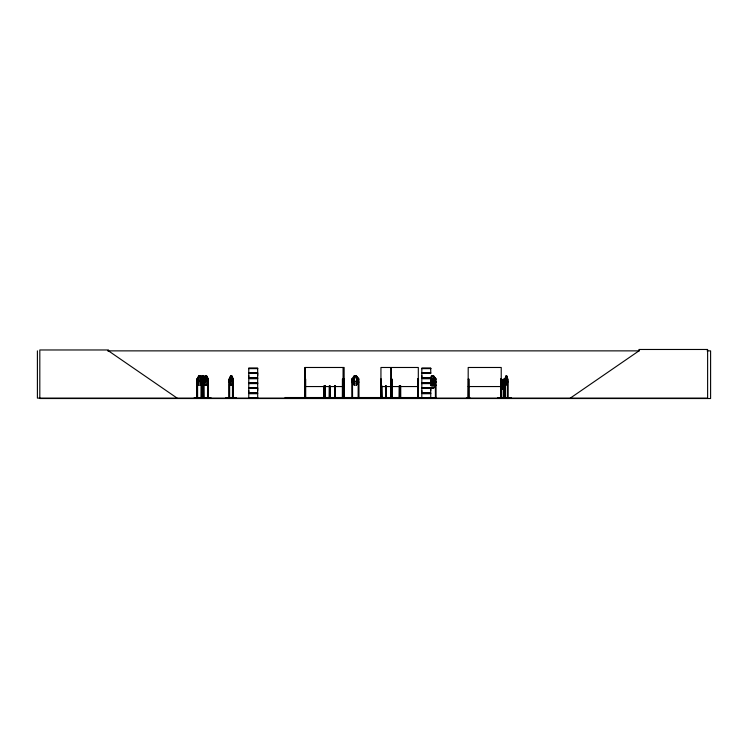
<?xml version="1.0" encoding="UTF-8"?>
<svg xmlns="http://www.w3.org/2000/svg" width="748" height="748" viewBox="0 0 748 748"><rect width="100%" height="100%" fill="white"/><g stroke="black" fill="none" stroke-linecap="round" stroke-linejoin="round"><path stroke-width="1.12" d="M248.766 392.831L248.766 388.446L257.686 388.446L257.677 392.831L248.766 392.831L248.775 390.643M248.766 377.834L248.766 373.458L257.686 373.458L257.677 377.834L248.766 377.834L248.775 375.646M257.677 390.643L257.677 388.446M257.677 375.646L257.677 373.458M421.816 392.831L421.816 388.446L430.736 388.446L430.726 392.831L421.816 392.831L421.825 390.643M430.736 377.834L421.816 377.834L421.825 375.646M430.726 390.643L430.726 388.446M197.65 378.909L196.93 379.068M203.793 378.965L203.877 398.095M352.532 378.956L351.841 379.068L351.841 398.123L351.766 397.431M358.236 379.03L358.124 398.123M395.757 398.114L404.07 397.768L395.823 398.029M395.823 397.768L404.07 397.768M377.581 397.758L394.411 397.768M248.682 383.041L257.695 383.172M248.747 398.114L257.695 397.945L257.677 393.71L248.766 393.71L248.766 397.936M501.375 383.079L501.833 380.106L502.843 380.031L503.778 383.051L502.843 389.1L501.824 389.1L500.917 386.052L500.889 383.051L501.899 380.031L500.917 383.079M231.02 376.487L230.608 380.395L231.441 381.564L231.871 379.068L230.954 376.487M497.869 398.114L511.174 398.076M498 398.067L511.136 398.123M199.267 376.487L198.753 379.068L199.267 381.564L200.333 380.395M203.503 385.005L205.092 382.032L205.092 379.04L205.616 376.459L206.139 376.459L206.682 379.04L206.139 381.536L205.092 380.367M302.061 398.067L308.307 397.73L302.061 398.029M302.061 397.768L308.279 397.74M232.46 398.123L232.497 379.068L231.871 376.094L230.543 376.094L229.973 381.33L230.823 383.126L231.665 383.126L232.497 381.33M226.102 398.067L236.059 398.076L226.083 398.076M226.111 397.768L236.031 397.768M201.904 398.123L201.848 379.068L200.277 376.094L198.688 376.094L197.949 379.068L197.949 381.33L199.015 383.126L200.071 383.126L201.119 381.33L201.923 376.094L203.568 376.094M201.128 381.33L202.184 383.126L203.25 383.126L204.298 381.33L205.092 376.066M211.058 398.086L194.302 398.029L210.824 398.001M504.947 398.123L504.844 379.04L505.854 376.01L506.807 376.01L507.705 379.068L507.677 398.123L507.64 397.431M502.768 389.1L503.778 386.08M331.224 398.029L321.275 398.076M466.341 398.067L469.978 397.74M430.549 378.077L431.334 376.094L433.681 376.094L436.028 379.068L436.084 398.123M430.549 381.097L431.334 379.114L433.681 379.114L436.028 382.088L433.718 385.08L431.297 385.08M381.948 398.076L381.966 397.431M382.247 397.768L382.06 385.949M428.866 398.067L428.931 397.431M230.59 376.01L229.281 379.068L229.29 398.123M230.608 376.094L229.234 379.04M230.524 385.08L231.889 385.08L233.133 382.032L233.18 379.04L231.889 376.01L230.524 376.01M231.889 385.08L233.067 382.032M203.512 380.395L202.97 381.564L201.923 380.395M197.612 397.431L196.883 397.431L196.883 398.123L197.042 379.04L198.716 376.01L200.361 376.01L201.969 379.04L201.913 382.06L200.296 385.08L198.659 385.08L197.042 382.06L198.744 385.005M197.154 379.068L198.744 376.094M203.587 385.08L201.895 385.08L200.277 382.06L200.333 379.04L201.951 376.01M201.951 385.08C199.725 382.471 199.651 378.666 201.979 376.094M200.277 385.005L201.969 382.06M205.064 375.982L203.391 379.012L203.456 398.095L203.606 397.403M203.531 385.08L205.204 382.06L205.204 379.04L203.531 376.01M206.644 385.052L208.262 382.004L208.318 379.012L206.644 375.982M356.497 380.395L355.702 381.564L354.926 381.564L354.159 380.395L354.926 376.487L355.702 376.487L356.497 379.068M421.797 397.955L421.816 393.71L430.736 393.71L430.736 397.936L421.788 398.114M358.984 397.768L358.918 379.04L356.534 376.01L354.113 376.01L351.728 379.04L351.728 382.06L354.113 385.08L356.534 385.08L358.918 382.06M433.681 385.005L436.028 382.032L433.718 379.04L432.886 376.487L432.101 376.487L431.344 379.068L431.344 380.395L432.101 381.564L432.886 381.564L433.681 379.068L431.297 379.04M436.103 385.089L433.718 388.109L431.297 388.109M570.294 398.123L638.96 350.868L638.96 349.475L707.617 349.475L707.617 398.123L37.4 398.123L37.4 350.868M304.745 398.076L304.866 397.431M207.86 379.03L207.71 398.095M352.467 379.03L352.56 398.123M107.6 350.868L639.316 350.868M707.094 350.868L710.6 350.868L710.6 398.525L39.812 398.525L39.812 349.971L108.479 349.971L108.479 350.868L177.136 398.123M248.766 368.175L257.695 368.175M421.807 368.175L430.745 368.175M248.766 368.353L257.695 368.353L257.677 372.579L248.766 372.579L248.766 368.353M248.775 368.614L257.677 368.614M421.825 368.614L430.726 368.614M248.71 372.878L257.751 372.878M421.75 372.878L430.792 372.878M248.71 373.149L257.751 373.149M421.75 373.149L430.792 373.149M430.736 373.458L421.816 373.458L421.816 377.834M201.895 376.01L203.587 376.01M205.008 375.982L206.7 375.982M431.297 376.01L433.718 376.01L436.103 379.04L435.317 378.815L435.439 398.123M356.497 376.094L354.15 376.094L352.981 379.068L352.981 381.33L354.552 383.126L356.113 383.126L357.656 381.33L357.656 379.068L356.497 376.094L358.844 379.068L358.152 379.068M506.789 376.094L505.798 376.094L505.33 379.068L505.33 381.33L505.957 383.126L506.564 383.126L507.172 381.33L506.714 376.094L507.742 382.06L506.733 385.08L505.779 385.08L504.947 382.032M199.211 376.487L199.791 376.487L200.333 379.04M248.71 378.142L257.751 378.142M421.75 378.142L430.792 378.142M248.71 378.413L257.751 378.413M421.75 378.413L430.792 378.413M430.736 378.722L421.816 378.722L421.816 382.939L430.726 382.826L421.732 383.06L430.745 383.126M203.895 378.769L203.278 379.04M229.655 378.797L229.627 398.123L229.664 397.431L229.019 397.431M507.359 378.797L507.406 398.123M197.042 379.04L197.117 398.123M207.579 379.04L208.318 379.012L208.178 398.095M229.664 379.03L229.084 379.068L229.056 398.123M380.975 379.04L381.05 398.123M504.844 379.04L505.237 398.123M201.231 379.068L201.969 379.04L202.437 376.487L203.026 376.487L203.503 382.004L205.092 384.977M232.506 379.068L233.18 379.04L231.824 376.01M304.941 379.068L305.661 379.068L305.661 398.123M343.07 379.068L342.425 379.068L342.35 398.123M344.136 379.068L343.594 379.068L343.556 398.086M391.354 379.068L391.98 379.068L391.952 398.123L392.036 397.431M417.636 379.068L418.487 379.068L418.403 398.123M468.201 379.068L468.884 379.068L468.949 398.123M500.664 379.068L501.712 379.068L501.712 381.302M507.359 379.068L507.929 379.068L507.929 398.123L507.387 397.431M502.516 380.498L502.142 380.498C500.823 386.772 503.778 386.763 502.45 380.498M203.503 382.004L205.064 385.052M208.206 382.004L206.7 385.052L205.008 385.052M229.234 382.06L229.43 379.068M257.677 382.826L248.775 382.826L248.775 378.722L257.686 378.722L257.686 382.939L248.766 382.939M248.766 383.331L257.695 383.322L257.677 387.567L248.766 387.567L248.766 383.35M430.745 383.331L421.807 383.331L421.825 387.567L430.736 387.567M248.775 383.602L257.677 383.602M421.825 383.602L430.726 383.602M500.992 386.052L500.954 383.051M304.941 386.548L343.07 386.548M380.947 386.548L418.328 386.548M468.201 386.548L501.225 386.548M248.71 387.875L257.751 387.875M421.75 387.875L430.792 387.875M431.334 388.034L433.681 388.034M248.71 388.147L257.751 388.147M421.75 388.147L430.792 388.147M248.71 393.13L257.751 393.13M421.75 393.13L430.792 393.13M248.71 393.401L257.751 393.401M421.75 393.401L430.792 393.401M203.222 397.403L203.952 397.403L203.952 398.095M207.523 397.403L208.253 397.403M201.184 397.431L201.913 397.431M232.441 397.431L233.124 397.431M436.084 397.431L435.289 397.431L435.289 398.123M468.136 397.431L468.949 397.431M503.656 397.431L504.255 397.431M504.9 397.431L505.48 398.123L505.433 383.546M341.013 397.758L347.184 398.067M347.614 397.73L350.588 398.123M358.124 397.627L352.252 398.123L352.411 397.431M415.944 397.758L421.068 398.076M429.726 397.627L435.289 397.627M194.302 397.768L204.438 398.123M248.775 397.814L257.677 397.814M321.247 397.758L331.224 397.768M421.825 397.814L430.726 397.814M498 397.768L511.155 397.768M333.552 398.076L337.385 398.076M343.182 398.067L343.145 397.431M417.814 398.076L417.861 379.068M500.851 398.067L500.87 397.431M430.68 384.958L431.727 386.155L433.298 386.155L434.84 384.36L434.84 382.088L433.681 379.114M430.689 382.032L431.727 383.126L433.298 383.126L434.84 381.33L434.84 379.068L433.681 376.094M204.298 381.302L205.363 383.098L206.42 383.098L207.467 381.302L206.682 376.066L208.206 379.04M229.281 382.032L230.59 385.08M501.375 385.342L501.992 387.146L502.609 387.146L503.217 385.342L502.759 380.106M203.503 376.094L204.298 379.068M200.333 376.094L201.119 379.068M505.143 397.431L505.115 398.123M504.236 397.431L504.227 398.123L504.199 379.068L503.722 379.068L503.694 398.123M503.946 379.068L503.918 398.123M503.909 397.431L503.872 398.123M501.712 388.034L501.73 398.029L501.74 397.431L500.599 397.431L500.599 398.123M501.45 379.068L501.506 398.123M501.347 379.068L501.384 398.123M501.225 398.123L501.225 367.483L468.201 367.483L468.136 398.123M500.795 379.068L500.73 398.123M468.762 379.068L468.828 398.123M468.659 397.431L468.678 398.123M468.416 397.431L468.435 398.123M468.332 379.068L468.229 398.123M435.934 397.431L435.934 398.123M429.576 397.431L429.726 398.123M429.081 397.431L429.081 398.123M419.796 398.123L419.796 397.534L285.138 397.534L285.138 398.123M418.543 397.431L418.543 398.123M418.31 398.123L418.31 367.483L380.947 367.483L380.928 398.123M418.169 397.431L418.179 398.123M418.029 379.068L417.982 398.123M417.636 385.949L417.627 398.123L417.562 397.431M400.638 385.79L400.657 398.123M400.535 385.79L400.526 398.123M400.292 385.79L400.395 398.123M400.283 397.431L400.283 398.123M399.591 385.79L399.61 398.123M399.488 385.79L399.357 398.123M399.245 385.79L399.245 398.123M399.18 397.431L399.18 398.123M391.802 379.068L391.859 398.123M391.7 397.431L391.606 398.123M391.531 379.068L391.475 398.123M391.354 367.483L391.354 398.123M391.101 397.431L391.101 398.123L390.643 379.068L390.624 398.123M390.811 367.483L390.858 398.123M390.587 397.431L390.512 398.123M386.127 385.79L386.127 398.123M385.94 385.79L385.94 398.123L385.837 397.431M385.678 385.79L385.678 398.123M385.501 385.79L385.622 398.123M385.444 397.431L385.444 398.123M381.779 397.627L381.779 398.123M381.704 397.431L381.602 398.123L381.433 385.949M381.358 385.949L381.358 398.123M381.115 379.068L381.125 398.123M358.769 397.431L358.769 398.123M358.273 397.431L358.273 398.123M356.534 376.01L356.534 385.08M354.113 376.01L354.113 385.08M344.164 398.123L344.136 367.483L304.941 367.483L305.016 398.123M343.921 379.068L343.912 398.123M343.809 379.068L343.771 398.123M343.07 367.483L343.07 398.123M342.855 397.534L342.855 398.123M342.5 397.431L342.5 398.123M335.385 385.79L335.45 398.123M335.254 385.79L335.254 398.123M334.842 385.79L334.926 398.123M334.711 385.79L334.777 398.123M334.646 397.431L334.646 398.123M333.468 398.123L337.339 397.768L321.229 398.123M330.018 385.79L330.083 398.123M329.887 385.79L329.952 398.123M329.784 397.431L329.803 398.123M329.559 397.431L329.578 398.123M329.475 385.79L329.382 398.123M329.344 385.79L329.279 398.123M325.399 385.949L325.436 398.123M325.184 385.949L325.221 398.123M325.071 385.949L325.071 398.123M324.856 385.949L324.856 398.123M324.838 397.431L324.819 398.123M324.408 385.949L324.445 398.123M324.193 385.949L324.108 398.123L324.052 397.431M323.865 385.949L323.828 398.123M305.698 397.431L305.698 398.123M305.483 398.123L305.446 379.068L305.371 398.123M305.128 367.483L305.128 398.123M286.531 397.534L286.531 398.123M233.105 397.431L233.086 398.123L233.067 379.068M232.852 381.302L232.787 398.123M232.759 378.815L232.675 398.123M229.43 383.546L229.468 398.123M208.019 382.396L208.019 398.095M207.907 397.403L207.869 398.095M207.579 382.396L207.523 398.095M203.718 384.64L203.765 398.095M203.278 384.64L203.269 398.095M201.67 383.546L201.67 398.123M201.521 397.431L201.567 398.123M201.418 379.068L201.362 398.123M201.231 381.302L201.184 398.123M197.566 378.825L197.603 398.123M197.528 397.431L197.416 398.123M197.369 383.546L197.266 398.123M506.097 376.487C504.732 383.724 508.21 381.676 506.097 376.487M201.595 378.049L202.446 380.33L201.558 382.686L202.717 380.76L203.811 382.724L203.007 380.321L203.858 378.123L202.736 379.872L201.595 378.049M430.736 381.069L431.998 383.359L430.68 385.716L432.4 383.78C433.045 386.95 435.617 385.772 432.821 383.341C435.308 381.115 433.167 379.853 432.428 382.892L430.736 381.069M432.101 379.507L431.344 383.415L432.101 384.594L432.886 384.594L433.681 382.088L432.886 379.507L432.101 379.507M430.745 368.353L421.807 368.334L421.825 372.579L430.736 372.579L430.736 368.353"/></g></svg>
